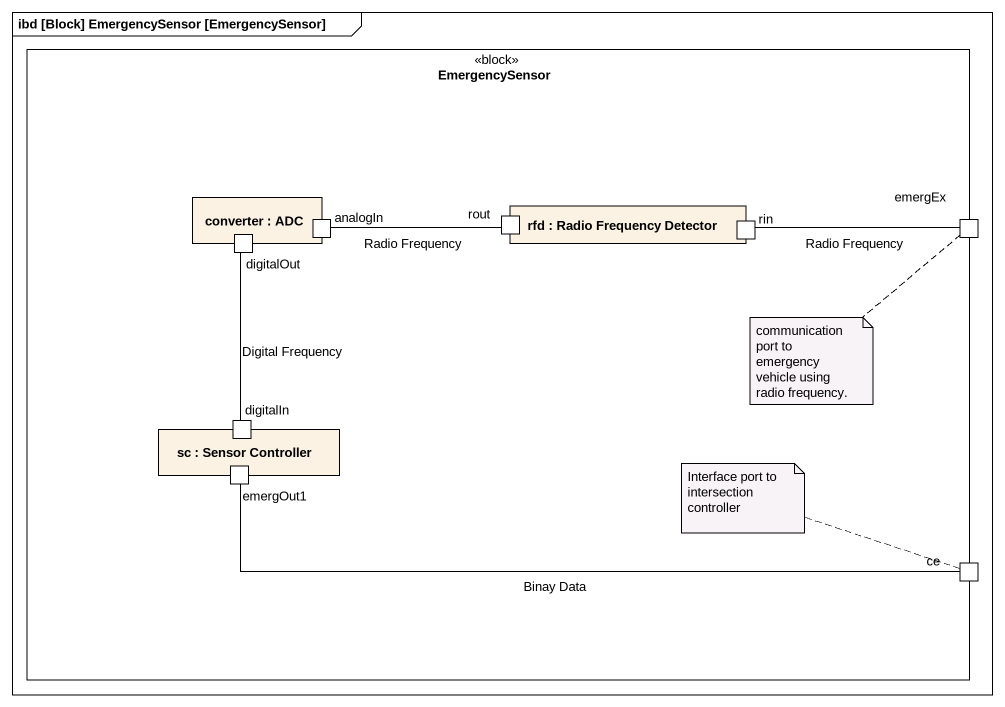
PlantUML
@startuml
mainframe ibd [Block] EmergencySensor [EmergencySensor]
rectangle EmergencySensor <<block>> {
  rectangle "converter : ADC" as converter {
    port digitalOut
    port analogIn
  }
  rectangle "rfd : Radio Frequency Detector" as rfd {
    port rout
    port rin
  }
  port emergEx
  rectangle "sc : Sensor Controller" as sc {
    port digitalIn
    port emergOut1
  }
  port ce
}
digitalOut -- digitalIn : Digital Frequency
rout -left- analogIn : Radio Frequency
emergEx -left- rin : Radio Frequency
emergOut1 -right- ce : Binay Data
note as N1
  communication port to emergency vehicle using radio frequency.
end note
N1 .. emergEx
note as N2
  Interface port to intersection controller
end note
N2 .. ce
@enduml
